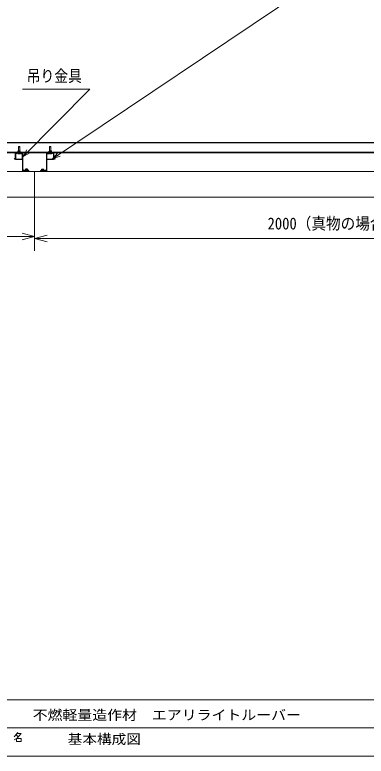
# Model space of a CAD drawing. Units: millimetres, scale not verified. Extents: x -202 to 3206, y -142 to 138.
# Drawn here: x 47.4 to 112.2, y -138.5 to -1.6 of the extents above; entities that cross this region are included whole.
import ezdxf
from ezdxf.enums import TextEntityAlignment as Align

# ---------------------------------------------------------------- set-up
doc = ezdxf.new("R2010")
doc.units = ezdxf.units.MM
doc.header["$LTSCALE"] = 0.5
doc.layers.add('0-0_0', color=7, linetype='Continuous', lineweight=18)
doc.styles.add('ＭＳ ゴシック', font='')
doc.styles.get('ＭＳ ゴシック').set_extended_font_data('MS Gothic')

# ---------------------------------------------------------------- blocks, each defined once
blk = doc.blocks.new('SYSARW-2')
at = {"layer": '0-0_0'}
for q in [(-2.8978, 0.7765), (-2.8978, -0.7765)]:
    blk.add_line((0, 0), q, dxfattribs=at)

msp = doc.modelspace()

# ---------------------------------------------------------------- linework, layer by layer
at = {"layer": '0-0_0'}
for p, q in [((48.7967, -15.3501), (61.224, -15.3501)), ((-173.9562, -25.1488), (151.1438, -25.1488)), ((151.1438, -25.2488), (-173.9562, -25.2488)), ((48.0843, -25.9062), (48.0443, -25.9462)), ((48.0443, -25.9462), (48.0443, -26.7238)), ((48.1693, -25.9462), (48.0443, -25.9462)), ((48.0843, -25.9062), (48.1693, -25.9062)), ((48.1693, -25.9062), (48.2543, -25.9062)), ((48.2943, -25.9462), (48.1693, -25.9462)), ((48.2943, -25.9462), (48.2543, -25.9062)), ((48.2943, -26.7238), (48.2943, -25.9462)), ((53.8438, -25.9062), (53.8038, -25.9462)), ((53.8038, -25.9462), (53.8038, -26.7238)), ((54.0538, -25.9462), (53.8038, -25.9462)), ((53.8438, -25.9062), (54.0138, -25.9062)), ((54.0538, -25.9462), (54.0138, -25.9062)), ((54.0538, -26.7238), (54.0538, -25.9462)), ((47.4858, -27.0488), (-45.3877, -27.0488)), ((47.4843, -28.024), (47.4843, -27.0638)), ((47.5443, -27.0488), (48.7943, -27.0488)), ((47.5443, -27.1488), (47.5443, -27.0488)), ((47.5593, -26.9888), (48.7793, -26.9888)), ((47.5693, -28.2738), (47.5693, -27.1488)), ((47.7193, -27.1488), (47.7193, -27.2238)), ((47.8818, -27.1562), (47.8959, -27.1562)), ((47.8959, -27.0762), (47.8959, -27.1562)), ((48.3679, -27.0762), (47.8959, -27.0762)), ((47.8959, -27.1562), (48.3679, -27.1562)), ((47.9393, -26.9238), (47.9393, -26.9888)), ((47.9397, -26.7417), (47.9397, -26.9238)), ((47.9693, -26.7238), (47.9494, -26.7353)), ((47.9507, -26.7375), (47.9862, -26.7238)), ((47.9862, -26.7238), (47.9693, -26.7238)), ((47.9862, -26.7238), (48.0327, -26.7417)), ((48.1475, -26.7238), (47.9862, -26.7238)), ((48.0327, -26.9238), (48.032, -26.9238)), ((48.0327, -26.7417), (48.0327, -26.9238)), ((48.0346, -26.9238), (48.0327, -26.9238)), ((48.0443, -27.0488), (48.0443, -27.0762)), ((48.2623, -26.9238), (48.2604, -26.9238)), ((48.2623, -26.9238), (48.2623, -26.7417)), ((48.2634, -26.9238), (48.2623, -26.9238)), ((48.2943, -27.0488), (48.2943, -27.0762)), ((48.3306, -26.7238), (48.3988, -26.7417)), ((48.3693, -26.7238), (48.3306, -26.7238)), ((48.3435, -26.9238), (48.3649, -26.9238)), ((48.3649, -26.9888), (48.3649, -26.9238)), ((48.3977, -26.9238), (48.3649, -26.9238)), ((48.3679, -27.1562), (48.5129, -27.2577)), ((48.3891, -26.7353), (48.3693, -26.7238)), ((48.3988, -26.7417), (48.3879, -26.7375)), ((48.3988, -26.9238), (48.3977, -26.9238)), ((48.3988, -26.9238), (48.3988, -26.7417)), ((48.3993, -26.9238), (48.3988, -26.9238)), ((48.3993, -26.9888), (48.3993, -26.9238)), ((48.5588, -27.1922), (48.4138, -27.0907)), ((48.5946, -27.1411), (48.5588, -27.1922)), ((48.6193, -27.2238), (48.6193, -27.1488)), ((48.6243, -27.2381), (48.7247, -27.0947)), ((48.6592, -27.0488), (48.6529, -27.0578)), ((48.6653, -27.0531), (48.6592, -27.0488)), ((48.7247, -27.0947), (48.6949, -27.0738)), ((48.7693, -27.1488), (48.7693, -28.2738)), ((48.7943, -27.0488), (48.7943, -27.1488)), ((53.2453, -27.0488), (48.8528, -27.0488)), ((48.8543, -27.0638), (48.8543, -30.1388)), ((48.8853, -27.8364), (50.1799, -27.0787)), ((54.5388, -26.9888), (53.3188, -26.9888)), ((53.3288, -28.2738), (53.3288, -27.1488)), ((53.4788, -27.1488), (53.4788, -27.2238)), ((53.6988, -26.9238), (53.6988, -26.9888)), ((54.1573, -26.9238), (53.6988, -26.9238)), ((53.6993, -26.9238), (53.6993, -26.7417)), ((53.7288, -26.7238), (53.709, -26.7353)), ((53.7102, -26.7375), (53.7458, -26.7238)), ((53.7458, -26.7238), (53.7288, -26.7238)), ((53.7302, -27.0762), (54.2022, -27.0762)), ((53.7458, -26.7238), (53.7923, -26.7417)), ((53.9071, -26.7238), (53.7458, -26.7238)), ((53.7923, -26.9238), (53.7915, -26.9238)), ((53.7942, -26.9238), (53.7923, -26.9238)), ((53.8038, -27.0488), (53.8038, -27.0762)), ((54.0218, -26.9238), (54.02, -26.9238)), ((54.0218, -26.9238), (54.0218, -26.7417)), ((54.0218, -26.9238), (54.023, -26.9238)), ((54.0538, -27.0488), (54.0538, -27.0762)), ((54.1288, -26.7238), (54.0901, -26.7238)), ((54.1487, -26.7353), (54.1288, -26.7238)), ((54.1584, -26.7417), (54.1474, -26.7375)), ((54.1573, -26.9238), (54.1584, -26.9238)), ((54.1588, -26.9238), (54.1584, -26.9238)), ((54.1588, -26.9888), (54.1588, -26.9238)), ((54.2022, -27.1562), (54.2163, -27.1562)), ((54.3788, -27.2238), (54.3788, -27.1488)), ((54.5288, -27.1488), (54.5288, -28.2738)), ((54.5538, -27.1488), (54.5538, -27.0488)), ((147.4753, -27.0488), (54.6123, -27.0488)), ((54.6138, -28.024), (54.6138, -27.0638)), ((47.3958, -28.1125), (47.2897, -28.2185)), ((47.3321, -28.261), (47.4382, -28.1549)), ((47.3958, -28.1125), (47.4843, -28.024)), ((47.4382, -28.1549), (47.5443, -28.0488)), ((48.7693, -28.2738), (47.5693, -28.2738)), ((48.7943, -28.2988), (48.7943, -30.143)), ((53.3038, -28.2988), (53.3038, -30.143)), ((54.5288, -28.2738), (53.3288, -28.2738)), ((54.3326, -28.2072), (55.7515, -27.7205)), ((54.6599, -28.1549), (54.5538, -28.0488)), ((54.7023, -28.1125), (54.6138, -28.024)), ((54.7023, -28.1125), (54.8084, -28.2185)), ((49.3438, -30.1038), (49.3163, -30.1197)), ((49.368, -30.1038), (49.3438, -30.1038)), ((49.368, -30.1038), (49.423, -30.1217)), ((49.5384, -30.1038), (49.368, -30.1038)), ((49.4588, -30.0038), (49.4188, -30.0438)), ((49.4188, -30.0438), (49.4188, -30.1038)), ((49.6688, -30.0438), (49.4188, -30.0438)), ((49.4588, -30.0038), (49.6288, -30.0038)), ((49.6688, -30.0438), (49.6288, -30.0038)), ((49.6688, -30.1038), (49.6688, -30.0438)), ((49.7143, -30.1038), (49.7747, -30.1217)), ((49.7438, -30.1038), (49.7143, -30.1038)), ((49.7713, -30.1197), (49.7438, -30.1038)), ((52.3438, -30.1038), (52.3163, -30.1197)), ((52.368, -30.1038), (52.3438, -30.1038)), ((52.368, -30.1038), (52.423, -30.1217)), ((52.5384, -30.1038), (52.368, -30.1038)), ((52.7143, -30.1038), (52.7747, -30.1217)), ((52.7438, -30.1038), (52.7143, -30.1038)), ((52.7713, -30.1197), (52.7438, -30.1038)), ((-148.8562, -30.5463), (51.0438, -30.5463)), ((48.7943, -30.2844), (48.7943, -30.143)), ((48.7943, -30.2844), (48.7943, -30.3538)), ((48.8089, -30.1783), (49.0448, -30.4142)), ((48.8543, -30.1388), (49.0696, -30.3542)), ((48.8693, -30.4288), (48.9387, -30.4288)), ((49.0801, -30.4288), (48.9387, -30.4288)), ((49.0801, -30.4288), (49.8443, -30.4288)), ((49.105, -30.3688), (49.8443, -30.3688)), ((49.3138, -30.3038), (49.313, -30.3038)), ((49.3138, -30.3038), (49.3138, -30.3688)), ((49.3438, -30.4288), (49.3438, -30.4467)), ((49.3508, -30.3688), (49.3508, -30.3038)), ((49.423, -30.3038), (49.4221, -30.3038)), ((49.4249, -30.3038), (49.423, -30.3038)), ((49.6539, -30.3038), (49.652, -30.3038)), ((49.6539, -30.3038), (49.6539, -30.1217)), ((49.6548, -30.3038), (49.6539, -30.3038)), ((49.7438, -30.4467), (49.7438, -30.4288)), ((49.7438, -30.5463), (49.7438, -30.4467)), ((49.7747, -30.3038), (49.7737, -30.3038)), ((49.7738, -30.3688), (49.7738, -30.3038)), ((49.7747, -30.3038), (49.7747, -30.1217)), ((49.9943, -30.3688), (49.8443, -30.3688)), ((49.8443, -30.4288), (49.9943, -30.4288)), ((49.9943, -30.4288), (49.9943, -30.3688)), ((51.0438, -30.5463), (51.0438, -35.2463)), ((150.9438, -30.5463), (51.0438, -30.5463)), ((52.2538, -30.4288), (52.1038, -30.4288)), ((52.9931, -30.3688), (52.2538, -30.3688)), ((53.018, -30.4288), (52.2538, -30.4288)), ((52.3138, -30.3038), (52.313, -30.3038)), ((52.3138, -30.3038), (52.3138, -30.3688)), ((52.3438, -30.4288), (52.3438, -30.4467)), ((52.3508, -30.3688), (52.3508, -30.3038)), ((52.423, -30.3038), (52.4221, -30.3038)), ((52.4249, -30.3038), (52.423, -30.3038)), ((52.6539, -30.3038), (52.652, -30.3038)), ((52.6539, -30.3038), (52.6539, -30.1217)), ((52.6548, -30.3038), (52.6539, -30.3038)), ((52.7438, -30.4467), (52.7438, -30.4288)), ((52.7438, -30.5463), (52.7438, -30.4467)), ((52.7747, -30.3038), (52.7737, -30.3038)), ((52.7738, -30.3688), (52.7738, -30.3038)), ((52.7747, -30.3038), (52.7747, -30.1217)), ((53.018, -30.4288), (53.1594, -30.4288)), ((53.2892, -30.1783), (53.0533, -30.4142)), ((53.2288, -30.4288), (53.1594, -30.4288)), ((53.3038, -30.2844), (53.3038, -30.143)), ((53.3038, -30.2844), (53.3038, -30.3538)), ((-148.8562, -35.2463), (51.0438, -35.2463)), ((150.9438, -35.2463), (51.0438, -35.2463)), ((51.0438, -35.2463), (51.0438, -42.8877)), ((51.0438, -42.5147), (-48.9562, -42.5147)), ((51.0438, -42.8877), (51.0438, -45.1737)), ((151.0959, -42.8877), (51.0438, -42.8877)), ((-202.2499, -128.0918), (192.75, -128.0918)), ((43.3159, -133.2935), (152.8496, -133.2935)), ((47.968, -134.8932), (47.7226, -134.6282))]:
    msp.add_line(p, q, dxfattribs=at)
at = {"layer": '0-0_0', "color": 8}
for p, q in [((-45.7712, -26.9488), (47.9393, -26.9488)), ((48.3993, -26.9488), (53.6988, -26.9488)), ((54.1588, -26.9488), (147.8588, -26.9488)), ((47.4382, -28.1549), (47.3958, -28.1125)), ((54.6599, -28.1549), (54.7023, -28.1125)), ((48.8443, -30.3538), (48.7943, -30.3538)), ((48.8443, -30.2844), (48.9387, -30.3788)), ((48.8443, -30.3538), (48.8443, -30.2844)), ((48.8693, -30.4288), (48.8693, -30.3788)), ((48.9387, -30.3788), (48.8693, -30.3788)), ((48.9387, -30.3788), (49.0448, -30.4142)), ((48.9387, -30.4288), (48.9387, -30.3788)), ((49.8443, -30.3688), (49.8443, -30.4288)), ((52.2538, -30.3688), (52.2538, -30.4288)), ((53.1594, -30.4288), (53.1594, -30.3788)), ((53.1594, -30.3788), (53.2288, -30.3788)), ((53.2288, -30.4288), (53.2288, -30.3788)), ((53.2538, -30.2844), (53.2892, -30.1783)), ((53.3038, -30.2844), (53.2538, -30.2844)), ((53.2538, -30.3538), (53.2538, -30.2844)), ((53.2538, -30.3538), (53.3038, -30.3538))]:
    msp.add_line(p, q, dxfattribs=at)
at = {"layer": '0-0_0'}
for points in [[(192.75, 138.4999), (192.75, -138.5), (-202.2499, -138.5)], [(100.5661, 2.8957), (54.3326, -28.2072), (55.3181, -27.0763)], [(61.224, -15.3501), (48.8853, -27.8364), (49.6276, -26.533)], [(48.7943, -27.1488), (48.7943, -28.2988), (47.5443, -28.2988), (47.5443, -27.1488)], [(47.7443, -27.1488), (47.7443, -27.2238), (47.7193, -27.2238)], [(48.3435, -26.9888), (48.3435, -26.9238), (47.9393, -26.9238)], [(48.0327, -26.7417), (48.1475, -26.7238), (48.2623, -26.7417)], [(48.2623, -26.7417), (48.3306, -26.7238), (48.1475, -26.7238)], [(48.6193, -27.2238), (48.5943, -27.2238), (48.5943, -27.1488)], [(53.2438, -27.0638), (53.2438, -30.1388), (53.0285, -30.3542)], [(54.5538, -27.0488), (53.3038, -27.0488), (53.3038, -27.1488)], [(54.5538, -27.1488), (54.5538, -28.2988), (53.3038, -28.2988), (53.3038, -27.1488)], [(53.4738, -27.2381), (53.3734, -27.0947), (53.4032, -27.0738)], [(53.4328, -27.0531), (53.4389, -27.0488), (53.4452, -27.0578)], [(53.5038, -27.1488), (53.5038, -27.2238), (53.4788, -27.2238)], [(53.5035, -27.1411), (53.5393, -27.1922), (53.6843, -27.0907)], [(54.2022, -27.0762), (54.2022, -27.1562), (53.7302, -27.1562), (53.5852, -27.2577)], [(53.7923, -26.9238), (53.7923, -26.7417), (53.9071, -26.7238), (54.0218, -26.7417)], [(54.0218, -26.7417), (54.0901, -26.7238), (53.9071, -26.7238)], [(54.0901, -26.7238), (54.1584, -26.7417), (54.1584, -26.9238)], [(54.3788, -27.2238), (54.3538, -27.2238), (54.3538, -27.1488)], [(54.8084, -28.2185), (54.766, -28.261), (54.6599, -28.1549)], [(49.313, -30.3038), (49.313, -30.1217), (49.368, -30.1038)], [(49.423, -30.3038), (49.423, -30.1217), (49.5384, -30.1038), (49.6539, -30.1217)], [(49.6539, -30.1217), (49.7143, -30.1038), (49.5384, -30.1038)], [(52.313, -30.3038), (52.313, -30.1217), (52.368, -30.1038)], [(52.423, -30.3038), (52.423, -30.1217), (52.5384, -30.1038), (52.6539, -30.1217)], [(52.6539, -30.1217), (52.7143, -30.1038), (52.5384, -30.1038)], [(49.3336, -30.3688), (49.3336, -30.3038), (49.3138, -30.3038)], [(49.7737, -30.3038), (49.3508, -30.3038), (49.3336, -30.3038)], [(49.3438, -30.5463), (49.3438, -30.4467), (49.4438, -30.4288), (49.5438, -30.4467)], [(49.5438, -30.5463), (49.5438, -30.4467), (49.6438, -30.4288), (49.7438, -30.4467)], [(52.1038, -30.4288), (52.1038, -30.3688), (52.2538, -30.3688)], [(52.3336, -30.3688), (52.3336, -30.3038), (52.3138, -30.3038)], [(52.7737, -30.3038), (52.3508, -30.3038), (52.3336, -30.3038)], [(52.3438, -30.5463), (52.3438, -30.4467), (52.4438, -30.4288), (52.5438, -30.4467)], [(52.5438, -30.5463), (52.5438, -30.4467), (52.6438, -30.4288), (52.7438, -30.4467)], [(51.0438, -35.2463), (51.0438, -42.5147), (51.0438, -44.8007)], [(47.9189, -134.1031), (47.5705, -134.5644), (47.2613, -134.9227)], [(47.2613, -135.5115), (47.8011, -135.1533), (48.1299, -134.8245), (48.5568, -134.2994), (47.7717, -134.2994)]]:
    msp.add_lwpolyline(points, dxfattribs=at)
at = {"layer": '0-0_0', "color": 8}
for points in [[(48.7943, -30.2844), (48.8443, -30.2844), (48.8089, -30.1783)], [(53.2538, -30.2844), (53.1594, -30.3788), (53.0533, -30.4142)]]:
    msp.add_lwpolyline(points, dxfattribs=at)
at = {"layer": '0-0_0'}
msp.add_lwpolyline([(47.6883, -135.2514), (48.5912, -135.2514), (48.5912, -135.8109), (47.6883, -135.8109)], close=True, dxfattribs=at)
for centre, radius, start, end in [((47.5593, -27.0638), 0.075, 90, 180), ((47.6443, -27.1488), 0.1, 0, 180), ((47.6443, -27.1488), 0.075, 0, 180), ((48.1693, -26.8881), 0.3931, 223.00287, 309.40319), ((48.3679, -27.1562), 0.08, 54.99999, 90), ((48.5588, -27.1922), 0.08, 234.99999, 325), ((48.6943, -27.1488), 0.1, 0, 180), ((48.6943, -27.1488), 0.075, 0, 180), ((48.7793, -27.0638), 0.075, 0, 90), ((53.3188, -27.0638), 0.075, 90, 180), ((53.4038, -27.1488), 0.1, 0, 180), ((53.4038, -27.1488), 0.075, 0, 180), ((53.5393, -27.1922), 0.08, 215, 305.00001), ((53.9288, -26.8881), 0.3931, 230.59681, 316.99713), ((53.7302, -27.1562), 0.08, 90, 125.00001), ((54.4538, -27.1488), 0.1, 0, 180), ((54.4538, -27.1488), 0.075, 0, 180), ((54.5388, -27.0638), 0.075, 0, 90), ((48.8443, -30.143), 0.05, 180, 225), ((48.8693, -30.3538), 0.075, 180, 270), ((49.0801, -30.3788), 0.05, 225, 270), ((49.105, -30.3188), 0.05, 225, 270), ((52.9931, -30.3188), 0.05, 270, 315), ((53.018, -30.3788), 0.05, 270, 315), ((53.2288, -30.3538), 0.075, 270, 0), ((53.2538, -30.143), 0.05, 315, 0)]:
    msp.add_arc(centre, radius, start, end, dxfattribs=at)
at = {"layer": '0-0_0', "color": 8}
for centre, start, end in [((48.8693, -30.3538), 180, 270), ((53.2288, -30.3538), 270, 0)]:
    msp.add_arc(centre, 0.025, start, end, dxfattribs=at)

# ---------------------------------------------------------------- block references
at = {"layer": '0-0_0', "xscale": 0.8, "yscale": 0.8}
msp.add_blockref('SYSARW-2', (51.0438, -42.5147), dxfattribs=at)
at = {"layer": '0-0_0', "xscale": 0.8, "yscale": 0.8, "rotation": 180}
msp.add_blockref('SYSARW-2', (51.0438, -42.8877), dxfattribs=at)

# ---------------------------------------------------------------- texts
at = {"layer": '0-0_0', "style": 'ＭＳ ゴシック'}
for s, height, width, p in [('吊り金具', 2.199, 0.85, (49.5744, -14.6355)), ('2000（真物の場合）', 2.199, 0.9, (94.032, -41.8877)), ('不燃軽量造作材\u3000エアリライトルーバー', 1.833, 1.1, (50.6818, -132.3593)), ('基本構成図', 1.799, 1.1, (57.1556, -136.7899)), ('基本構成図', 1.799, 1.1, (57.1556, -136.7899))]:
    msp.add_text(s, height=height, dxfattribs=dict(at, width=width)).set_placement(p, align=Align.BOTTOM_LEFT)

doc.saveas('drawing.dxf')
